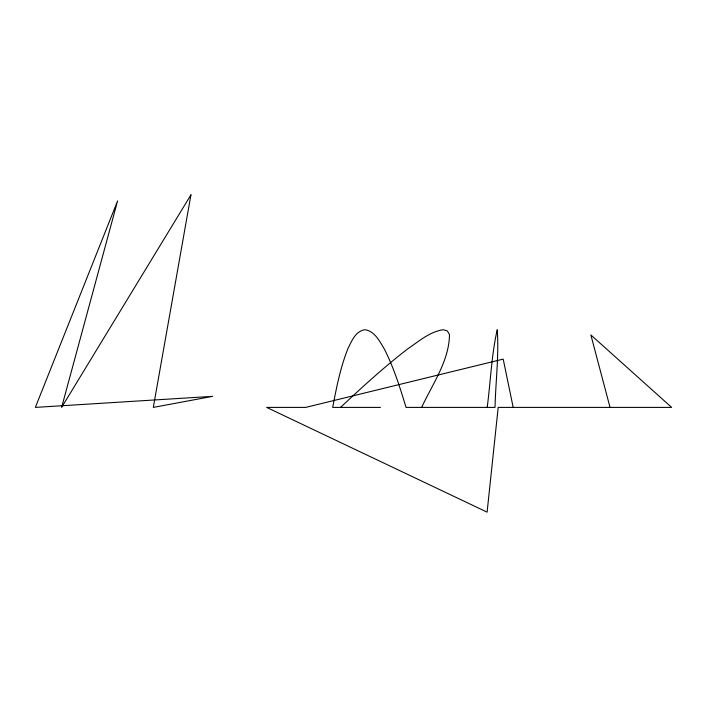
<?xml version="1.0" encoding="UTF-8"?>
<svg xmlns="http://www.w3.org/2000/svg" width="707" height="707" viewBox="0 0 707 707"><rect width="100%" height="100%" fill="white"/><g stroke="black" fill="none" stroke-linecap="round" stroke-linejoin="round"><path stroke-width="1.06" d="M487.194 407.4C490.631 381.577 491.436 355.091 497.242 329.701C499.045 355.462 495.651 381.568 495.024 407.4L406.03 407.4C400.038 387.569 393.79 367.667 384.396 349.125C379.703 341.454 374.878 331.176 364.953 329.701C355.374 331.062 351.45 341.508 347.72 349.125C340.359 367.861 336.426 387.692 332.697 407.4L380.446 407.4M421.681 407.4C432.348 384.087 449.192 361.03 449.484 334.561L447.319 330.92L443.218 329.701C429.467 331.813 418.544 341.561 407.4 349.125C383.945 367.18 362.125 387.215 340.518 407.4M610.035 407.4L590.858 334.95L671.65 407.4L498.188 407.4L487.105 512.151L266.654 407.4L305.707 407.4L503.19 359.121L513.185 407.4M190.952 194.849L153.304 407.4L212.657 396.344L35.35 407.4L117.592 200.912L61.624 407.4L190.952 194.849"/></g></svg>
